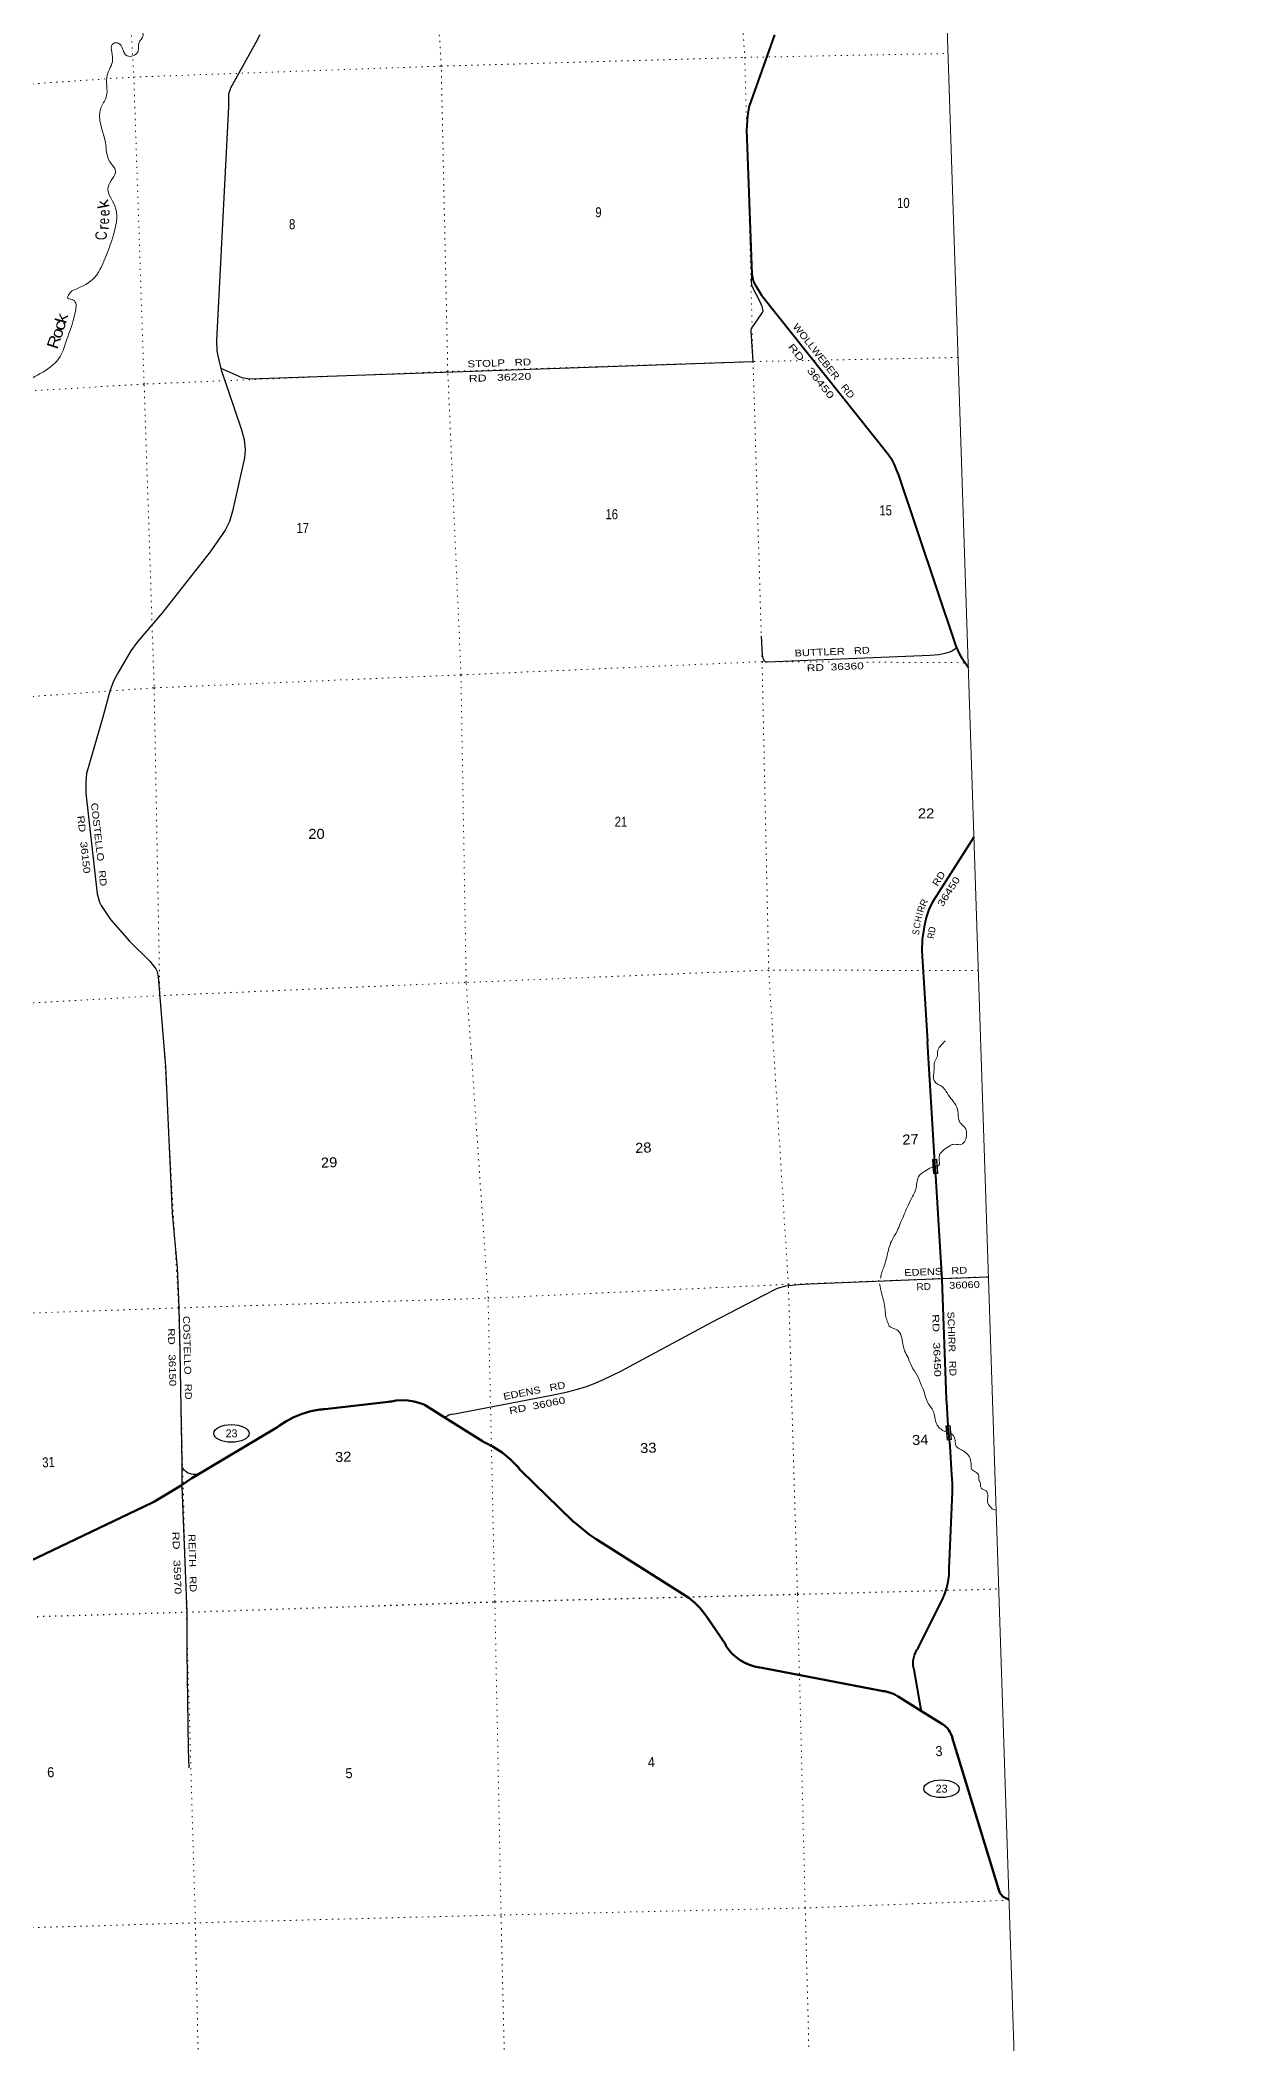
# Model space of a CAD drawing. Header units: feet. Extents: x 497223 to 751810, y -177792 to 12311.
# Drawn here: x 730814 to 751810, y -51084 to -16028 of the extents above; entities that cross this region are included whole.
import ezdxf
from ezdxf.enums import TextEntityAlignment as Align

# ---------------------------------------------------------------- set-up
doc = ezdxf.new("R2010")
doc.units = ezdxf.units.FT
doc.header["$LTSCALE"] = 70
doc.linetypes.add('DOTTED', pattern=[1.5, 0.3, -1.2])
for name, color, linetype, lineweight in [('17', 7, 'Continuous', 25), ('23', 7, 'Continuous', 70), ('26', 7, 'Continuous', 40), ('29', 7, 'Continuous', 25), ('39', 7, 'Continuous', 13), ('4', 7, 'Continuous', 13), ('6', 7, 'DOTTED', 25), ('61', 7, 'Continuous', 13), ('7', 7, 'DOTTED', 13)]:
    doc.layers.add(name, color=color, linetype=linetype, lineweight=lineweight)
for name, color, linetype in [('27', 7, 'Continuous'), ('30', 7, 'Continuous'), ('41', 7, 'Continuous')]:
    doc.layers.add(name, color=color, linetype=linetype)

msp = doc.modelspace()

# ---------------------------------------------------------------- linework, layer by layer
at = {"layer": '17'}
for centre, major_axis in [((734161.54, -40404.08), (-309.24, 1)), ((746586.56, -46619.96), (309.24, -1))]:
    msp.add_ellipse(centre, major_axis=major_axis, ratio=0.500121, dxfattribs=at)
at = {"layer": '23'}
for points in [[(746235.88, -45260.94), (745830.76, -45008.11), (745824.84, -45004.18), (745771.14, -44972.95), (745714.48, -44947.5), (745655.46, -44928.11), (745594.74, -44914.99), (745557.99, -44911.01), (745535.95, -44908.62), (745507.99, -44903.21), (743506.43, -44515.49), (743467.5, -44507.95), (743456.43, -44506.76), (743402.34, -44500.93), (743313.84, -44482.04), (743227.79, -44454), (743145.16, -44417.12), (743066.82, -44371.8), (742993.66, -44318.54), (742926.46, -44257.92), (742865.97, -44190.62), (742830.97, -44142.36), (742812.84, -44117.36), (742806.65, -44092.36), (742480.93, -43613.15), (742463.94, -43588.15), (742448.07, -43563.15), (742364.75, -43460.46), (742269.8, -43365.71), (742165.47, -43281.39), (742052.89, -43208.45), (740542.1, -42251.84), (740423.71, -42169.81), (740181.47, -41973.85), (740144.52, -41943.96), (740131.47, -41931.3), (739230.28, -41056.69), (739205.28, -41032.43), (739189.38, -41007.43), (739169.56, -40984.6), (739040.32, -40855.16), (738898.26, -40739.93), (738744.93, -40640.19), (738606.5, -40569.52), (738581.33, -40556.67), (738556.5, -40541.08), (737946.81, -40158.07), (737552.59, -39911.73), (737526.73, -39895.58), (737502.59, -39886.91), (737459.34, -39871.38), (737357.3, -39844.68), (737253.02, -39828.8), (737147.65, -39823.9), (737042.34, -39830.05), (736963.26, -39843.06), (736938.97, -39847.05), (736913.26, -39850.02), (735798.15, -39978.65), (735773.15, -39979.51), (735748.15, -39982.14), (735706.66, -39986.5), (735550.53, -40014.77), (735398.21, -40059.2), (735251.37, -40119.32), (735111.61, -40194.46), (735005.48, -40266.76), (734967.28, -40292.78), (734955.48, -40299.82), (733471.36, -41185.14), (733284.12, -41315.62), (732816.95, -41592.74), (732802.11, -41601.55), (732766.95, -41618.34), (728909.83, -43460.96)], [(747766.99, -48553.18), (747727.45, -48542.01), (747709.03, -48533.81), (747688.51, -48522.87), (747669.26, -48509.83), (747651.47, -48494.86), (747635.34, -48478.11), (747621.05, -48459.76), (747608.76, -48440.02), (747600.13, -48422.25), (747593.69, -48405.21), (747583.63, -48372.25), (746774.87, -45722.84), (746771.3, -45711.15), (746757.22, -45672.84), (746752.02, -45658.98), (746734.79, -45624.53), (746714.07, -45592.07), (746690.06, -45561.95), (746663.03, -45534.5), (746633.28, -45510.03), (746626.14, -45505.31), (746603.59, -45490.42), (746576.14, -45473.29), (746235.88, -45260.94)]]:
    msp.add_lwpolyline(points, dxfattribs=at)
at = {"layer": '26'}
for points in [[(743667.63, -15933.96), (743222.05, -17186.81), (743204.08, -17279.07), (743190.89, -17358.8), (743177.76, -17598.69), (743266.96, -20121.94), (743285.12, -20213.04), (743299.01, -20254.74), (743319.85, -20298.75), (743440.24, -20489.2), (745651.34, -23274.26), (745704.49, -23350.85), (745750.47, -23438.4), (745801.73, -23557.03), (745834.6, -23639.21), (746838.98, -26632.75), (746894.52, -26757.43), (746935.08, -26831.19), (747057.48, -27001.56)], [(747155.67, -29974.97), (746419.14, -31129.23), (746366.67, -31235.41), (746318.25, -31378.3), (746286.47, -31539.67), (746250.91, -31763.6), (746242.42, -31959.59), (746342.13, -33546.5)], [(746702.88, -40267.89), (746678.58, -39853.16), (746675.07, -39828.16), (746674.19, -39803.16), (746600.66, -37713.51), (746485.97, -35890.38), (746484.05, -35859.11), (746342.13, -33546.5)], [(746235.88, -45260.94), (746232.09, -45239.77), (746106.76, -44539.83), (746100.47, -44513.6), (746093.35, -44467.38), (746091.09, -44420.68), (746093.74, -44374), (746101.24, -44327.85), (746113.53, -44282.74), (746130.47, -44239.16), (746151.87, -44197.58), (746177.5, -44158.48), (746615.29, -43276.93), (746644.27, -43211.11), (746680.75, -43104.29), (746705.86, -42994.25), (746719.34, -42882.19), (746721.02, -42769.33), (746780.47, -41424.2), (746781.82, -41306.71), (746771.5, -41179.91), (746769.36, -41153.66), (746767.96, -41129.91), (746738.24, -40625.65), (746736.78, -40600.82), (746733.86, -40575.65), (746702.88, -40267.89)]]:
    msp.add_lwpolyline(points, dxfattribs=at)
at = {"layer": '29'}
for p, q in [((746600.23, -37693.46), (747409.56, -37662.92)), ((738039, -40066.05), (739771, -39733.05))]:
    msp.add_line(p, q, dxfattribs=at)
for points in [[(734659.73, -15938.66), (734591.19, -16070.34), (734146.58, -16867.79), (734112.56, -16971.93), (734110.59, -17195.47), (733898.54, -21281.52), (733905.03, -21463.76), (733924.38, -21550.43), (733942.62, -21627.28), (733984.51, -21796.66), (734335.1, -22826.93), (734385.85, -23014.06), (734405, -23194.91), (734392.44, -23337.9), (734180.87, -24268.69), (734125.94, -24448.95), (734051.01, -24602.21), (733788.41, -24983.51), (732958.46, -26040.59), (732510.87, -26560.42), (732399.82, -26711.41), (732173.07, -27103.88), (732100.08, -27244.06), (732034.26, -27417.64), (731909.93, -27873.74), (731626.29, -28857.84), (731614.29, -29004.89), (731613.79, -29204.61), (731810.22, -30966), (731852.02, -31107.04), (731881.79, -31168.37), (732045.77, -31411.2), (732379.07, -31791.95), (732737.13, -32141.48), (732841.96, -32278.05), (732864.96, -32322.3), (732878.28, -32413.44), (733006.75, -33982.43)], [(733977.74, -21769.29), (734343.17, -21929.78), (734485, -21957.09), (743290.25, -21651.68), (743254.68, -21112.32), (743258.11, -21090.72), (743271.03, -21062.28), (743313.8, -20995.12), (743457.08, -20795.95), (743458.99, -20777.73), (743464.83, -20770.1), (743461.19, -20737.37), (743451.91, -20687.35), (743417.1, -20608.35), (743276.05, -20338.4), (743265.86, -20299.5), (743262.45, -20260.45), (743268.94, -20131.87)], [(743434.35, -26454.03), (743451.89, -26791.12), (743463.28, -26837.05), (743472.58, -26872.32), (743488.09, -26887.83), (743508.76, -26903.34), (743534.87, -26906.55), (746390.41, -26790.16), (746542.42, -26779.23), (746654.39, -26751.03), (746749.14, -26722.35), (746847.8, -26659.05)], [(733006.75, -33982.43), (733127, -36553.05), (733213, -37508.05), (733241, -38199.05), (733262, -38973.05), (733296, -40935.05), (733292, -41309.05)], [(743720, -37864.05), (743781.01, -37842.53), (743819.89, -37832.29), (743858.77, -37824.11), (743914, -37816.05)], [(743914, -37816.05), (744084.96, -37799.12), (744271.13, -37788.57), (746599.85, -37694.02)], [(740978, -39317.05), (742569, -38457.05), (743468, -37991.05), (743720, -37864.05)], [(739771, -39733.05), (740041.62, -39678.78), (740217.61, -39631.7), (740377.19, -39580.52), (740497.94, -39535.48), (740671.84, -39461.79), (740978, -39317.05)], [(738039, -40066.05), (738002.63, -40073.87), (737967.84, -40086.15), (737898.27, -40123)], [(733293, -40993.05), (733360.9, -41062.62), (733403.87, -41091.28), (733455.02, -41111.75), (733493.9, -41117.89), (733534.82, -41115.85), (733614.93, -41099.5)], [(733295, -41333.05), (733381, -43536.05), (733379, -44225.05), (733404, -45925.05), (733418, -46256.05)]]:
    msp.add_lwpolyline(points, dxfattribs=at)
at = {"layer": '39'}
for points in [[(742750.26, -10028.92), (742642.85, -9953.74), (742607.57, -9653.12), (742460.35, -9649.97), (742123.77, -9649.1), (741869.67, -9480.5), (741933.33, -9130.32), (741716.23, -8817.65), (741420.24, -8660.51), (741185.06, -8567.74), (740532.56, -8142.8), (740313.8, -8003.21), (739949.22, -7844.32), (739591.27, -7755.64), (738958.21, -7802.86), (738692.21, -7530.04), (738483.17, -7162.77), (738238.04, -6909.38), (737871.16, -6688.2), (737463.63, -6621.29), (735713.29, -6591), (735415.47, -6657.24), (735078.38, -6587.98), (734932.11, -6665.28), (734694.68, -6675.19), (734458.3, -6604.59), (734122.61, -6682.15), (733813.62, -6664.27), (733636.79, -6678.2), (733479.63, -6788.05), (733320.8, -7016.66), (733236.54, -7518.42), (733226.83, -8019.71), (733228.33, -8387.85), (733439.92, -8606.14), (733761.22, -8575.33), (734062.74, -8718.21), (734270.81, -9059.35), (734467.71, -9316.36), (734772.45, -9710.61), (734936.42, -9894.28), (734741.1, -10335.36), (734675.38, -10574.95), (734357.47, -10806.84), (734050.77, -10905.57), (733957.96, -11284.89), (733806.58, -11605.8), (733785.23, -11737.28), (733630.48, -12076.41), (733556.91, -12430.95), (733419.36, -12908.33), (733454.64, -13208.94), (733483.58, -13501.72), (733555.82, -13875.55), (733475.18, -14202.15), (733223.76, -14433.84), (732901.59, -14768.48), (732710.88, -14843.23), (732602.16, -15009.82), (732510.89, -15157.71), (732556.53, -15466.03), (732529.65, -15720.43), (732611.15, -15963.17), (732546.65, -16071.95), (732524.41, -16233.64), (732335.57, -16304.31), (732182.19, -16080.05), (732095.72, -16084.94), (732081.8, -16363.05), (731987.3, -16641.83), (731971.12, -17022.62), (731877.46, -17214.86), (731956.29, -17821.85), (732035.17, -18157.23), (732133.69, -18314.91), (732004.97, -18594.82), (732122.09, -18928.93), (732116.27, -19371.75), (731952.33, -19843.97), (731736.15, -20211.3), (731366.89, -20416.73)], [(731366.89, -20416.73), (731301.11, -20545.67), (731399.06, -20578.63), (731432.27, -20768.65), (731277.79, -21278.79), (731165.32, -21562.19), (730863.06, -21835.81), (730496.4, -22057.25), (730218.89, -22291.82), (729878.5, -22351.43), (729461.11, -22399.52), (729125.17, -22579.7), (729027.54, -22828.4), (728793.87, -23049.44), (728465.94, -23064.38), (728232.15, -23172.75), (728083.62, -23352.73), (727866.88, -23486.7)], [(746652.75, -33536.34), (746579.62, -33613.82), (746524.95, -33700.61), (746511.67, -33817.91), (746467.1, -33906.3), (746458.33, -34035.5), (746447.96, -34174.82), (746469.04, -34248.44), (746531.31, -34298.22), (746603.35, -34341.57), (746664.6, -34415.55), (746750.12, -34542.89), (746815.79, -34626.75), (746875.9, -34771.24), (746890, -34919.63), (746928.79, -34984.46), (746993.8, -35052.25), (747024.33, -35111.39), (747022.09, -35204.08), (746991.88, -35299.94), (746901.65, -35351.95), (746791, -35346.42), (746716.15, -35381.7), (746603.1, -35464.85), (746560.97, -35514.89), (746548.99, -35565.71), (746546.02, -35640.31), (746554.09, -35690.31), (746436.69, -35744.07)], [(746436.69, -35744.07), (746410.07, -35752.58), (746296.11, -35813.62), (746183.89, -35916.86), (746138.48, -36132.11), (746081.35, -36257.25), (746001.41, -36413.52), (745941.01, -36556.91), (745865.9, -36733.11), (745809.02, -36864.28), (745722.98, -37018.78), (745644.16, -37251.5), (745602.87, -37420.28), (745534.59, -37616.33), (745520.1, -37689.86)], [(745504.44, -37783.77), (745540.7, -37962.32), (745576.19, -38093.73), (745602.32, -38241.62), (745615.51, -38367.9), (745647.51, -38463.21), (745672.11, -38524.61), (745807.36, -38591.53), (745859.77, -38645.74), (745898.61, -38760.9), (745942.74, -38956.37), (746001.87, -39076.74), (746066.49, -39233.12), (746161.17, -39388.26), (746238.8, -39568.26), (746283.24, -39673.13), (746340.91, -39855.96), (746409.16, -39953.82), (746450.86, -40040.68), (746511.93, -40257.59), (746560.49, -40315.99), (746642.89, -40366.96), (746755.45, -40406.53)], [(746751.03, -40404.45), (746773.55, -40419.98), (746826.34, -40532.56), (746842.14, -40624.51), (746912.59, -40677.98), (746999, -40728.79), (747074.61, -40810.24), (747103.75, -40933.85), (747117.88, -41033.92), (747188.08, -41081.37), (747241.07, -41149.65), (747242.02, -41222.08), (747270.22, -41273.26), (747273.09, -41343.6), (747316.99, -41386.08), (747370.17, -41410.07), (747398.25, -41507.56), (747389.51, -41588.44), (747420.61, -41661.64), (747499.82, -41732.88), (747543.36, -41744.84)]]:
    msp.add_spline(points, degree=3, dxfattribs=at)
at = {"layer": '4'}
msp.add_lwpolyline([(497222.97, 5471.78), (528293.91, 6177.1), (559363.85, 6925.15), (590432.73, 7715.93), (621500.49, 8549.46), (652567.07, 9425.72), (683632.43, 10344.71), (714696.49, 11306.43), (745759.19, 12310.89), (751809.62, -170897.82), (720494.89, -171910.42), (689178.8, -172879.94), (657861.41, -173806.39), (626542.78, -174689.76), (595222.96, -175530.05), (563902.01, -176327.26), (532580.01, -177081.38), (501256.99, -177792.42)], close=True, dxfattribs=at)
at = {"layer": '6'}
msp.add_lwpolyline([(716451.22, -44139.33), (717479.84, -44085.28), (722844.53, -43888.38), (728242.8, -43677.93), (733374.58, -43529.8), (738772.03, -43348.62), (744067.07, -43215.94), (747588.1, -43123.65)], dxfattribs=at)
at = {"layer": '61'}
for p, q in [((746505.34, -35605.6), (746522.47, -35855.02)), ((746522.47, -35855.02), (746447.65, -35860.15)), ((746739.23, -40262.88), (746762.42, -40511.8)), ((746762.42, -40511.8), (746687.75, -40518.76))]:
    msp.add_line(p, q, dxfattribs=at)
for points in [[(746447.65, -35860.15), (746430.52, -35610.74), (746505.34, -35605.6)], [(746687.75, -40518.76), (746664.56, -40269.84), (746739.23, -40262.88)]]:
    msp.add_lwpolyline(points, dxfattribs=at)
for points in [[(746455.08, -35851.61), (746439.05, -35618.17), (746497.9, -35614.13), (746513.93, -35847.58)], [(746694.97, -40510.05), (746673.26, -40277.06), (746732, -40271.58), (746753.71, -40504.57)]]:
    msp.add_lwpolyline(points, close=True, dxfattribs=at)
at = {"layer": '7'}
for p, q in [((746878.45, -21580.83), (744659.53, -21624.64)), ((745281.73, -26911.3), (747054.81, -26920.69))]:
    msp.add_line(p, q, dxfattribs=at)
for points in [[(738364.39, -33808.23), (738270.13, -32512.11), (738178.4, -27133.25), (737948.23, -21825.4), (737833.69, -16483.52), (737510.01, -11317.59), (737424.4, -5940.55), (737344.51, -663.91), (737179.35, 4684.34), (736958.95, 10000.57), (736917.22, 12020.61)], [(731587.41, 11847.31), (731647.95, 9860.07), (732033.02, 4505.06), (732251.7, -819.28), (732128.01, -6094.64), (732164.06, -11439.14), (732453.88, -16670.57), (732634.68, -22060.54), (732810.14, -27360.16), (732910.14, -32744.78), (733006.75, -33982.43)], [(742789.65, -8610.86), (742821.75, -11197.19), (743144.24, -16330.96), (743290.25, -21651.68), (743447.75, -26901.59), (743564.29, -32297.73), (743646.68, -33635.24)], [(715607.65, -17484.43), (716650.61, -17385.51), (721956.47, -17215.01), (727219.25, -17023.8), (732454.03, -16674.59), (737833.69, -16483.52), (743144.24, -16330.96), (746702.81, -16262.29)], [(744377.52, -21630.21), (743290.25, -21651.68), (737948.23, -21825.4), (732634.16, -22046.48), (728314.39, -22302.73)], [(715945.47, -28158.72), (717015.67, -28040.61), (722361.19, -27907.01), (727644.54, -27727.19), (732810.14, -27360.16), (738178.4, -27133.25), (743447.75, -26901.59), (744642.64, -26907.92)], [(747232.68, -32306.6), (743564.29, -32297.73), (738254.1, -32514.65), (732910.14, -32744.78), (727812.16, -33033.1), (722485.87, -33250.57), (717123.96, -33376.66), (716112.63, -33440.65)], [(744447.07, -59429.99), (744340.52, -54073.66), (744203.34, -48704.49), (744066.7, -43206.94), (743908.28, -37803.95), (743646.68, -33635.24)], [(733000.29, -33982.64), (733237.52, -38207.51), (733374.58, -43529.8), (733530.4, -48956.2), (733646.69, -54403.68), (733771.82, -59772.38), (733971.78, -65105.71), (734135.73, -70540.21)], [(739198.94, -64933.54), (739076.77, -59587.91), (739006.06, -54224.07), (738879.83, -48828.28), (738771.66, -43339.62), (738653.51, -38037.65), (738364.39, -33808.23)], [(722754.72, -38542.96), (728072.74, -38388.62), (733237.52, -38207.51), (738653.51, -38037.65), (743907.92, -37794.95), (747409.56, -37662.92)], [(747768.91, -48569.53), (744203.34, -48704.49), (738879.83, -48828.28), (733530.76, -48965.2), (728268.61, -49122.13), (722971.28, -49438.67), (717668.01, -49517.35), (716622.5, -49551.45)]]:
    msp.add_lwpolyline(points, dxfattribs=at)

# ---------------------------------------------------------------- texts
at = {"layer": '17'}
for p in [(734164.44, -40472.39), (746589.27, -46688.27)]:
    msp.add_text('23', height=140, dxfattribs=at).set_placement(p, align=Align.CENTER)
at = {"layer": '27'}
for s, rotation, width, p in [('WOLLWEBER   RD', 308.447, 1.15, (743976.45, -21043.99)), ('RD   36450', 308.447, 1.45, (743895.66, -21396.53)), ('RD', 57.458, 1.15, (746518.88, -30842.78)), ('36450', 57.458, 1.3, (746607.1, -31200.57)), ('RD', 80.977, 0.9, (746455.13, -31755.18)), ('RD   36450', 272.015, 1.35, (746424.23, -38319.45)), ('SCHIRR   RD', 272.015, 1.15, (746690.47, -38275.36))]:
    msp.add_text(s, height=120, rotation=rotation, dxfattribs=dict(at, width=width)).set_placement(p)
msp.add_text('R', height=120, rotation=71.28, dxfattribs=at).set_placement((746287.22, -31247.52), align=Align.CENTER)
for s, rotation, width, p in [('R', 67.703, 1.05, (746333.48, -31141.42)), ('C', 76.977, 0.9, (746216.31, -31528.74)), ('H', 75.859, 0.85, (746238.87, -31417.1)), ('I', 73.28, 0.8, (746259.23, -31332.31)), ('S', 80.977, 0.85, (746198.89, -31644.8))]:
    msp.add_text(s, height=120, rotation=rotation, dxfattribs=dict(at, width=width)).set_placement(p, align=Align.CENTER)
at = {"layer": '30'}
for s, rotation, width, p in [('STOLP   RD', 1.987, 1.25, (738294.43, -21754.92)), ('BUTTLER   RD', 2.334, 1.2, (744020.12, -26812.91)), ('COSTELLO   RD', 276.363, 1.2, (731703.57, -29378.11)), ('EDENS   RD', 2.325, 1.2, (745937.91, -37652.04)), ('RD ', 2.159, 1.1, (746150.63, -37900.61)), ('36060', 2.161, 1.2, (746724.32, -37875.47)), ('COSTELLO   RD', 271.475, 1.2, (733313.87, -38349.43)), ('RD   36150', 271.554, 1.25, (733049.66, -38564.82)), ('EDENS   RD', 10.883, 1.2, (738932.3, -39819.74)), ('RD  36060', 10.883, 1.3, (739034.5, -40066.35)), ('RD   35970', 272.236, 1.35, (733127.66, -42124.39)), ('REITH   RD', 271.475, 1.2, (733409.46, -42165.3))]:
    msp.add_text(s, height=120, rotation=rotation, dxfattribs=dict(at, width=width)).set_placement(p)
for s, rotation, width, p in [('RD   36220', 2.113, 1.35, (738864.72, -21989.33)), ('RD  36360', 2.334, 1.3, (744730.85, -27052.96)), ('RD   36150', 276.363, 1.25, (731521.48, -30107.33))]:
    msp.add_text(s, height=120, rotation=rotation, dxfattribs=dict(at, width=width)).set_placement(p, align=Align.CENTER)
at = {"layer": '41'}
for s, rotation, width, p in [('k', 101.12, 1.1, (732015.47, -18878.47)), ('e', 89.152, 0.75, (732022.65, -19195.95)), ('e', 92.998, 0.8, (732031.51, -19045.09)), ('C', 87.38, 0.8, (731981.41, -19454.53)), ('k', 74.361, 1.25, (731285.92, -20920.5)), ('c', 71.958, 1.3, (731247.83, -21047.89)), ('R', 71.191, 1.2, (731151.29, -21340.03)), ('o', 71.958, 1.15, (731206.17, -21183.95))]:
    msp.add_text(s, height=200, rotation=rotation, dxfattribs=dict(at, width=width)).set_placement(p, align=Align.CENTER)
msp.add_text('r', height=200, rotation=86.138, dxfattribs=at).set_placement((732015.58, -19308.12), align=Align.CENTER)
at = {"layer": '7'}
for s, width, p in [('10', 0.85, (745808.84, -18964.44)), ('8', 0.85, (735169.78, -19337.14)), ('9', 0.85, (740528.73, -19127.54)), ('15', 0.85, (745499.54, -24343.57)), ('17', 0.85, (735299.3, -24650.57)), ('16', 0.85, (740706.43, -24409.94)), ('21', 0.85, (740867.47, -29789.43)), ('22', 1.1, (746174.8, -29643.65)), ('20', 1.1, (735507.58, -30002.78))]:
    msp.add_text(s, height=175, dxfattribs=dict(at, width=width)).set_placement(p)
for s, width, p in [('28', 1.1, (741229.78, -35497.83)), ('27', 1.1, (745904.84, -35352.55)), ('29', 1.1, (735731.98, -35755.68)), ('33', 1.1, (741317.56, -40749.39)), ('34', 1.1, (746075.86, -40608.11)), ('31', 0.85, (730854.73, -40998.46)), ('32', 1.1, (735978.39, -40905.55)), ('3', 0.95, (746484.28, -46051.38)), ('6', 0.95, (730941.51, -46421.15)), ('5', 0.95, (736161.52, -46436.93)), ('4', 0.95, (741452, -46242.61))]:
    msp.add_text(s, height=175, rotation=2.349, dxfattribs=dict(at, width=width)).set_placement(p)

doc.saveas('drawing.dxf')
